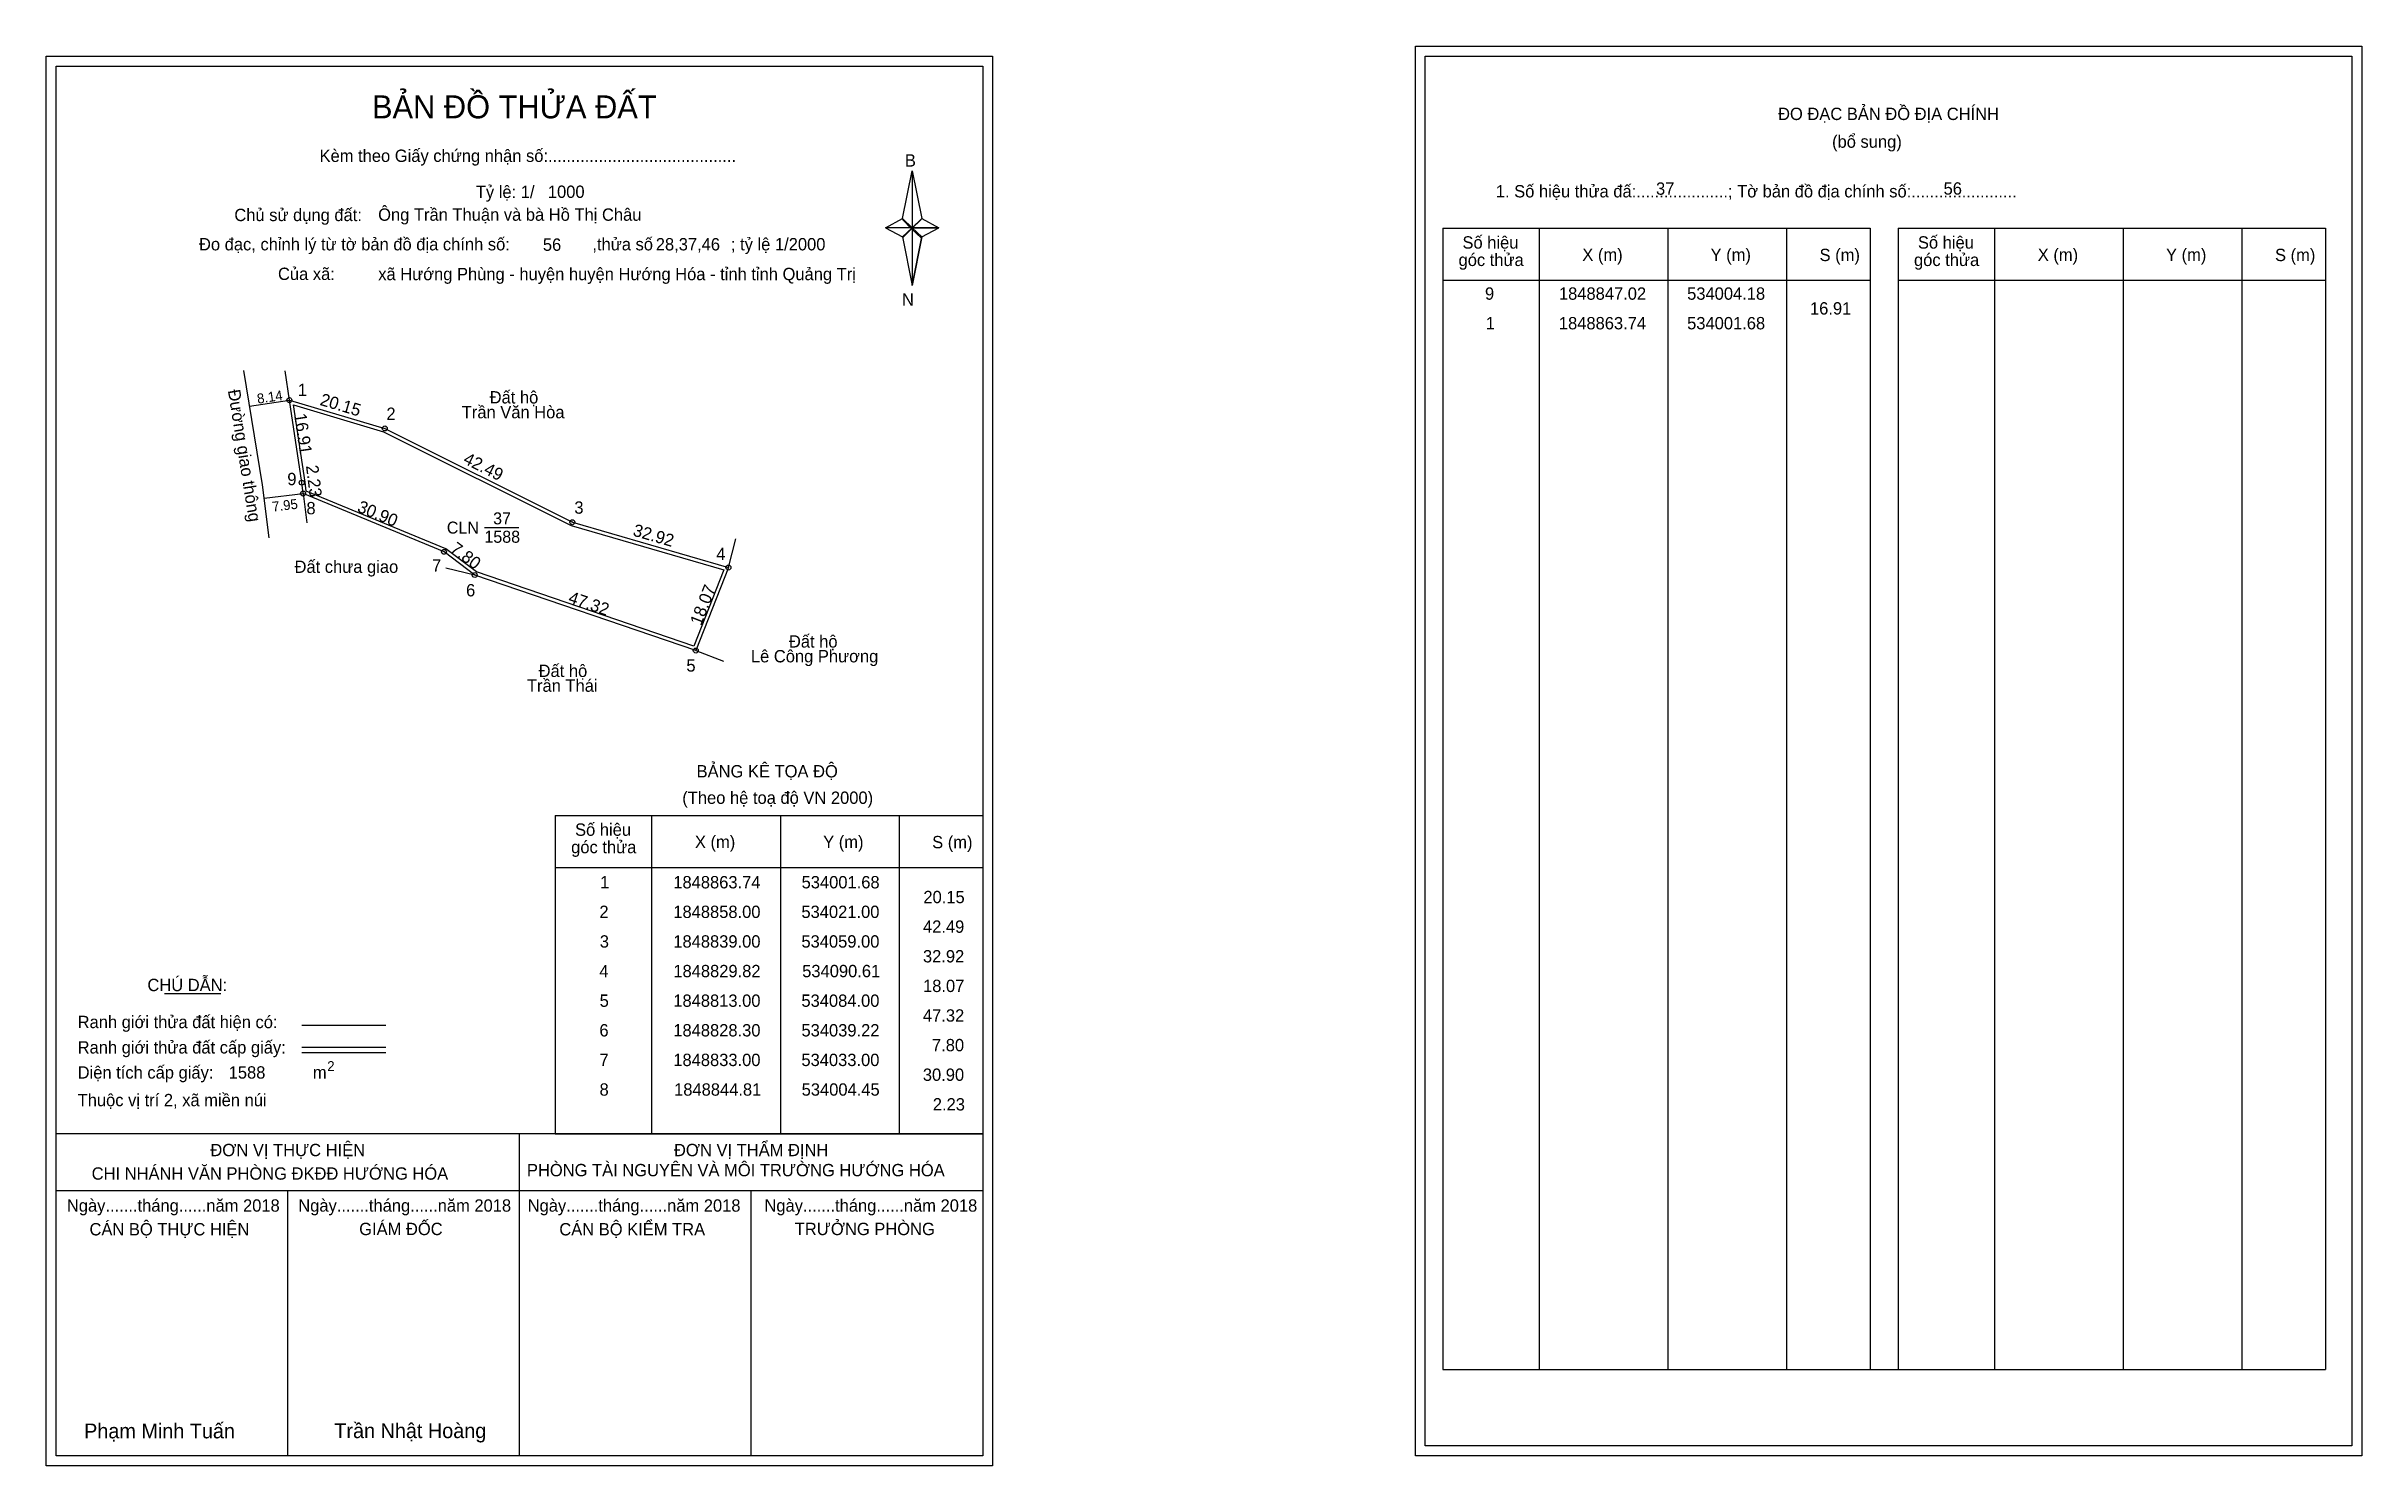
# Model space of a CAD drawing. Extents: x 533952 to 534421, y 1848648 to 1848935.
import ezdxf

# ---------------------------------------------------------------- set-up
doc = ezdxf.new("R2010")
doc.units = 0
for name, color, linetype in [('Level 1', 7, 'Continuous'), ('Level 10', 7, 'Continuous'), ('Level 11', 7, 'Continuous'), ('Level 13', 7, 'Continuous'), ('Level 23', 7, 'Continuous'), ('Level 27', 7, 'Continuous'), ('Level 3', 7, 'Continuous'), ('Level 36', 7, 'Continuous'), ('Level 49', 7, 'Continuous'), ('Level 5', 7, 'Continuous'), ('Level 53', 7, 'Continuous'), ('Level 55', 7, 'Continuous'), ('Level 6', 7, 'Continuous'), ('Level 63', 7, 'Continuous'), ('Level 9', 7, 'Continuous')]:
    doc.layers.add(name, color=color, linetype=linetype)

msp = doc.modelspace()

# ---------------------------------------------------------------- linework, layer by layer
at = {"layer": 'Level 1'}
for p, q in [((533954.44, 1848931.43), (533954.44, 1848931.43)), ((534231.76, 1848933.43), (534231.76, 1848933.43)), ((534125.86, 1848900.55), (534127.83, 1848910.18)), ((534127.83, 1848910.18), (534127.83, 1848898.66)), ((534127.83, 1848910.18), (534129.8, 1848900.55)), ((534122.42, 1848898.66), (534125.86, 1848900.55)), ((534125.86, 1848900.55), (534127.83, 1848898.66)), ((534127.68, 1848898.44), (534125.86, 1848900.33)), ((534127.83, 1848898.66), (534125.86, 1848896.82)), ((534127.68, 1848898.44), (534125.86, 1848896.6)), ((534125.86, 1848896.6), (534127.68, 1848898.44)), ((534129.65, 1848900.33), (534127.68, 1848898.44)), ((534127.68, 1848898.44), (534129.65, 1848900.33)), ((534129.65, 1848896.6), (534127.68, 1848898.44)), ((534129.8, 1848900.55), (534127.83, 1848898.66)), ((534127.83, 1848898.66), (534127.83, 1848886.96)), ((534127.83, 1848898.66), (534133.24, 1848898.66)), ((534127.83, 1848898.66), (534129.8, 1848896.82)), ((534129.8, 1848896.82), (534133.24, 1848898.66)), ((534235.3, 1848898.57), (534321.9, 1848898.57)), ((534254.89, 1848667.31), (534254.89, 1848898.57)), ((534280.96, 1848667.31), (534280.96, 1848898.57)), ((534304.93, 1848898.57), (534304.93, 1848667.31)), ((534321.9, 1848898.57), (534321.9, 1848667.31)), ((534327.55, 1848898.57), (534414.16, 1848898.57)), ((534347.14, 1848667.31), (534347.14, 1848898.57)), ((534373.22, 1848667.31), (534373.22, 1848898.57)), ((534397.19, 1848898.57), (534397.19, 1848667.31)), ((534414.16, 1848898.57), (534414.16, 1848667.31)), ((534125.86, 1848896.82), (534127.83, 1848886.96)), ((534129.8, 1848896.82), (534127.83, 1848886.96)), ((534235.3, 1848888.04), (534321.9, 1848888.04)), ((534327.55, 1848888.04), (534414.16, 1848888.04)), ((534055.54, 1848779.6), (534142.14, 1848779.6)), ((534075.13, 1848715.07), (534075.13, 1848779.6)), ((534101.2, 1848715.07), (534101.2, 1848779.6)), ((534125.17, 1848779.6), (534125.17, 1848715.07)), ((534055.54, 1848769.07), (534142.14, 1848769.07)), ((533976.36, 1848743.49), (533987.76, 1848743.49)), ((534004.22, 1848737.09), (534021.24, 1848737.09)), ((534004.22, 1848732.64), (534021.24, 1848732.64)), ((534004.22, 1848731.54), (534021.24, 1848731.54)), ((534061.27, 1848715.07), (533954.44, 1848715.07)), ((534142.14, 1848715.07), (534037.3, 1848715.07)), ((534048.29, 1848649.85), (534048.29, 1848715.07)), ((534055.54, 1848715.07), (534142.14, 1848715.07)), ((534142.14, 1848703.52), (533954.44, 1848703.52)), ((534001.36, 1848649.85), (534001.36, 1848703.52)), ((534095.21, 1848649.85), (534095.21, 1848703.52)), ((534235.3, 1848667.31), (534414.16, 1848667.31)), ((534142.14, 1848649.85), (534142.14, 1848649.85)), ((534419.46, 1848651.85), (534419.46, 1848651.85))]:
    msp.add_line(p, q, dxfattribs=at)
for points in [[(534125.86, 1848900.55), (534127.83, 1848910.18), (534127.83, 1848898.66)], [(534122.42, 1848898.66), (534125.86, 1848896.82), (534127.83, 1848898.66)], [(534127.83, 1848898.66), (534129.8, 1848900.55), (534133.24, 1848898.66)], [(534127.83, 1848898.66), (534127.83, 1848886.96), (534129.8, 1848896.82)]]:
    msp.add_lwpolyline(points, close=True, dxfattribs=at)
at = {"layer": 'Level 10'}
msp.add_line((534090.61, 1848829.82), (534084, 1848813), dxfattribs=at)
for points in [[(534004.45, 1848844.81), (534004.18, 1848847.02), (534001.68, 1848863.74), (534021, 1848858), (534059, 1848839), (534090.61, 1848829.82), (534084, 1848813), (534039.22, 1848828.3), (534033, 1848833)], [(534005.1, 1848845.3), (534004.87, 1848847.11), (534002.53, 1848862.76), (534020.74, 1848857.35), (534058.74, 1848838.35), (534089.68, 1848829.36), (534083.59, 1848813.88), (534039.55, 1848828.93), (534033.35, 1848833.61)]]:
    msp.add_lwpolyline(points, close=True, dxfattribs=at)
at = {"layer": 'Level 11'}
for centre in [(534001.68, 1848863.74), (534021, 1848858), (534004.18, 1848847.02), (534004.45, 1848844.81), (534004.45, 1848844.81), (534059, 1848839), (534033, 1848833), (534039.22, 1848828.3), (534090.61, 1848829.82), (534084, 1848813)]:
    msp.add_circle(centre, 0.5, dxfattribs=at)
at = {"layer": 'Level 23'}
msp.add_lwpolyline([(533997.61, 1848835.83), (533996.2, 1848846.56), (533992.48, 1848869.71)], dxfattribs=at)
at = {"layer": 'Level 27'}
for p, q in [((534001.68, 1848863.74), (534000.8, 1848869.68)), ((534004.45, 1848844.81), (534005.19, 1848838.86)), ((534090.61, 1848829.82), (534092.11, 1848835.63)), ((534039.22, 1848828.3), (534033.39, 1848829.72)), ((534084, 1848813), (534089.6, 1848810.84))]:
    msp.add_line(p, q, dxfattribs=at)
at = {"layer": 'Level 3'}
for p, q in [((534235.3, 1848898.57), (534235.3, 1848667.31)), ((534327.55, 1848898.57), (534327.55, 1848667.31)), ((534055.54, 1848779.6), (534055.54, 1848715.07))]:
    msp.add_line(p, q, dxfattribs=at)
at = {"layer": 'Level 5'}
for p, q in [((533993.63, 1848862.54), (534001.68, 1848863.74)), ((533996.56, 1848843.85), (534004.45, 1848844.81)), ((533996.56, 1848843.85), (533996.56, 1848843.85)), ((533996.56, 1848843.85), (533996.56, 1848843.85))]:
    msp.add_line(p, q, dxfattribs=at)
at = {"layer": 'Level 63'}
for points in [[(533952.44, 1848933.43), (534144.14, 1848933.43), (534144.14, 1848647.85), (533952.44, 1848647.85)], [(533954.44, 1848931.43), (534142.14, 1848931.43), (534142.14, 1848649.85), (533954.44, 1848649.85)], [(534229.77, 1848935.43), (534421.47, 1848935.43), (534421.47, 1848649.85), (534229.77, 1848649.85)], [(534231.77, 1848933.43), (534419.47, 1848933.43), (534419.47, 1848651.85), (534231.77, 1848651.85)]]:
    msp.add_lwpolyline(points, close=True, dxfattribs=at)
at = {"layer": 'Level 9'}
msp.add_line((534041.18, 1848837.92), (534048.16, 1848837.92), dxfattribs=at)

# ---------------------------------------------------------------- texts
at = {"layer": 'Level 1'}
for s, height, p in [('BẢN ĐỒ THỬA ĐẤT', 4.6657, (534018.41, 1848920.83)), ('ĐO ĐẠC BẢN ĐỒ ĐỊA CHÍNH', 2.5, (534303.24, 1848920.49)), ('(bổ sung)', 2.5, (534314.18, 1848914.87)), ('Kèm theo Giấy chứng nhận số:.........................................', 2.5, (534007.79, 1848912)), ('B', 2.5, (534126.37, 1848911.06)), ('1. Số hiệu thửa đấ:....................; Tờ bản đồ địa chính số:.......................', 2.5, (534246.07, 1848904.81)), ('Chủ sử dụng đất:', 2.5, (533990.53, 1848900.01)), ('Đo đạc, chỉnh lý từ tờ bản đồ địa chính số:                  ,thửa số                 ; tỷ lệ 1/2000', 2.5, (533983.37, 1848894.08)), ('góc thửa', 2.5, (534238.52, 1848890.91)), ('Số hiệu', 2.5, (534239.31, 1848894.44)), ('X (m)', 2.5, (534263.59, 1848891.96)), ('Y (m)', 2.5, (534289.57, 1848891.96)), ('S (m)', 2.5, (534311.65, 1848891.91)), ('góc thửa', 2.5, (534330.78, 1848890.91)), ('Số hiệu', 2.5, (534331.57, 1848894.44)), ('X (m)', 2.5, (534355.85, 1848891.96)), ('Y (m)', 2.5, (534381.83, 1848891.96)), ('S (m)', 2.5, (534403.91, 1848891.91)), ('Của xã:', 2.5, (533999.37, 1848888.08)), ('N', 2.5, (534125.77, 1848882.89)), ('BẢNG KÊ TỌA ĐỘ', 2.5, (534084.17, 1848787.3)), ('(Theo hệ toạ độ VN 2000)', 2.5, (534081.27, 1848781.94)), ('Số hiệu', 2.5, (534059.55, 1848775.47)), ('góc thửa', 2.5, (534058.76, 1848771.94)), ('X (m)', 2.5, (534083.83, 1848772.99)), ('Y (m)', 2.5, (534109.81, 1848772.99)), ('S (m)', 2.5, (534131.89, 1848772.94)), ('CHÚ DẪN:', 2.5, (533972.92, 1848744)), ('Ranh giới thửa đất hiện có:', 2.5, (533958.79, 1848736.5)), ('Ranh giới thửa đất cấp giấy:', 2.5, (533958.79, 1848731.36)), ('2', 2, (534009.34, 1848727.81)), ('Diện tích cấp giấy:', 2.5, (533958.79, 1848726.28)), ('m', 2.5, (534006.44, 1848726.3)), ('Thuộc vị trí 2, xã miền núi', 2.5, (533958.79, 1848720.68)), ('ĐƠN VỊ THỰC HIỆN', 2.5, (533985.67, 1848710.56)), ('ĐƠN VỊ THẨM ĐỊNH', 2.5, (534079.58, 1848710.56)), ('CHI NHÁNH VĂN PHÒNG ĐKĐĐ HƯỚNG HÓA', 2.5, (533961.63, 1848705.8)), ('PHÒNG TÀI NGUYÊN VÀ MÔI TRƯỜNG HƯỚNG HÓA', 2.5, (534049.8, 1848706.49)), ('Ngày.......tháng......năm 2018', 2.5, (533956.61, 1848699.32)), ('Ngày.......tháng......năm 2018', 2.5, (534003.48, 1848699.32)), ('Ngày.......tháng......năm 2018', 2.5, (534049.95, 1848699.32)), ('Ngày.......tháng......năm 2018', 2.5, (534097.91, 1848699.32)), ('CÁN BỘ THỰC HIỆN', 2.5, (533961.19, 1848694.51)), ('GIÁM ĐỐC', 2.5, (534015.82, 1848694.57)), ('CÁN BỘ KIỂM TRA', 2.5, (534056.36, 1848694.51)), ('TRƯỞNG PHÒNG', 2.5, (534104.05, 1848694.57)), ('Phạm Minh Tuấn', 3, (533960.1, 1848653.39)), ('Trần Nhật Hoàng', 3, (534010.79, 1848653.44))]:
    msp.add_text(s, height=height, dxfattribs=at).set_placement(p)
at = {"layer": 'Level 11'}
msp.add_text('Tỷ lệ: 1/', height=2.5, dxfattribs=at).set_placement((534039.45, 1848904.69))
at = {"layer": 'Level 13'}
for s, p in [('CLN', (534033.57, 1848836.7)), ('1588', (534041.18, 1848834.84)), ('37', (534042.95, 1848838.57))]:
    msp.add_text(s, height=2.43, dxfattribs=at).set_placement(p)
at = {"layer": 'Level 36'}
for s, p in [('Đất hộ', (534042.25, 1848863.06)), ('Trần Văn Hòa', (534036.6, 1848860.06)), ('Đất chưa giao', (534002.72, 1848828.74)), ('Đất hộ', (534102.87, 1848813.61)), ('Đất hộ', (534052.17, 1848807.65)), ('Lê Công Phương', (534095.17, 1848810.61)), ('Trần Thái', (534049.8, 1848804.65))]:
    msp.add_text(s, height=2.5, dxfattribs=at).set_placement(p)
at = {"layer": 'Level 49'}
for s, rotation, p in [('16.91', 278.504, (534002.61, 1848860.89)), ('20.15', 343.4532, (534007.7, 1848862.79)), ('42.49', 333.4349, (534036.71, 1848851.04)), ('2.23', 276.9654, (534005.03, 1848850.43)), ('30.90', 337.5271, (534015.25, 1848841.21)), ('32.92', 343.8059, (534071.11, 1848836.32)), ('7.80', 322.9243, (534034.07, 1848833.2)), ('47.32', 341.1362, (534058.01, 1848822.73)), ('18.07', 68.5459, (534085.07, 1848817.91))]:
    msp.add_text(s, height=2.5, rotation=rotation, dxfattribs=at).set_placement(p)
at = {"layer": 'Level 5'}
for s, height, rotation, p in [('Đường giao thông', 2.5, 279.1289, (533989.21, 1848865.7)), ('8.14', 2, 8.504, (533995.28, 1848863.01)), ('7.95', 2, 6.9654, (533998.32, 1848841.13))]:
    msp.add_text(s, height=height, rotation=rotation, dxfattribs=at).set_placement(p)
at = {"layer": 'Level 53'}
for s, p in [('9', (534243.87, 1848884.08)), ('1848847.02', (534258.85, 1848884.08)), ('534004.18', (534284.82, 1848884.08)), ('1', (534244.02, 1848878.08)), ('1848863.74', (534258.84, 1848878.08)), ('534001.68', (534284.82, 1848878.08)), ('16.91', (534309.71, 1848881.08)), ('1', (534064.63, 1848764.82)), ('1848863.74', (534079.45, 1848764.82)), ('534001.68', (534105.44, 1848764.82)), ('20.15', (534130.11, 1848761.82)), ('2', (534064.48, 1848758.82)), ('1848858.00', (534079.45, 1848758.82)), ('534021.00', (534105.4, 1848758.82)), ('42.49', (534130.03, 1848755.82)), ('3', (534064.56, 1848752.82)), ('1848839.00', (534079.45, 1848752.82)), ('534059.00', (534105.4, 1848752.82)), ('4', (534064.47, 1848746.82)), ('1848829.82', (534079.46, 1848746.82)), ('534090.61', (534105.56, 1848746.82)), ('32.92', (534130.02, 1848749.82)), ('5', (534064.53, 1848740.82)), ('1848813.00', (534079.45, 1848740.82)), ('534084.00', (534105.4, 1848740.82)), ('18.07', (534130.04, 1848743.82)), ('47.32', (534130.02, 1848737.82)), ('6', (534064.48, 1848734.82)), ('1848828.30', (534079.45, 1848734.82)), ('534039.22', (534105.41, 1848734.82)), ('7.80', (534131.85, 1848731.82)), ('7', (534064.49, 1848728.82)), ('1848833.00', (534079.45, 1848728.82)), ('534033.00', (534105.4, 1848728.82)), ('8', (534064.51, 1848722.82)), ('1848844.81', (534079.61, 1848722.82)), ('534004.45', (534105.45, 1848722.82)), ('30.90', (534130, 1848725.82)), ('2.23', (534132.02, 1848719.82))]:
    msp.add_text(s, height=2.5, dxfattribs=at).set_placement(p)
at = {"layer": 'Level 55'}
for s, height, p in [('1', 0.4, (534001.57, 1848863.74)), ('28', 0.11, (534001.6, 1848863.63)), ('28', 0.11, (534001.6, 1848863.63)), ('0', 0.11, (534001.64, 1848863.63)), ('0', 0.11, (534001.64, 1848863.63)), ('2', 0.4, (534020.86, 1848858)), ('28', 0.11, (534020.92, 1848857.89)), ('28', 0.11, (534020.92, 1848857.89)), ('9', 0.4, (534004.04, 1848847.02)), ('0', 0.11, (534004.14, 1848846.91)), ('0', 0.11, (534004.14, 1848846.91)), ('8', 0.4, (534004.32, 1848844.81)), ('0', 0.11, (534004.41, 1848844.7)), ('0', 0.11, (534004.41, 1848844.7)), ('0', 0.11, (534004.41, 1848844.7)), ('3', 0.4, (534058.88, 1848839)), ('28', 0.11, (534058.92, 1848838.89)), ('28', 0.11, (534058.92, 1848838.89)), ('7', 0.4, (534032.87, 1848833)), ('0', 0.11, (534032.96, 1848832.89)), ('6', 0.4, (534039.08, 1848828.3)), ('46', 0.11, (534039.14, 1848828.19)), ('0', 0.11, (534039.18, 1848828.19)), ('4', 0.4, (534090.47, 1848829.82)), ('28', 0.11, (534090.53, 1848829.71)), ('38', 0.11, (534090.53, 1848829.71)), ('28', 0.11, (534090.53, 1848829.71)), ('5', 0.4, (534083.87, 1848813)), ('38', 0.11, (534083.92, 1848812.89)), ('46', 0.11, (534083.92, 1848812.89))]:
    msp.add_text(s, height=height, dxfattribs=at).set_placement(p)
at = {"layer": 'Level 6'}
for s, p in [('37', (534278.52, 1848905.35)), ('56', (534336.77, 1848905.37)), ('Ông Trần Thuận và bà Hồ Thị Châu', (534019.66, 1848900.08)), ('1000', (534054.04, 1848904.71)), ('56', (534053.03, 1848893.99)), ('28,37,46', (534075.9, 1848894.07)), ('xã Hướng Phùng - huyện huyện Hướng Hóa - tỉnh tỉnh Quảng Trị', (534019.68, 1848888.04)), ('1588', (533989.38, 1848726.28))]:
    msp.add_text(s, height=2.5, dxfattribs=at).set_placement(p)
at = {"layer": 'Level 9'}
for s, p in [('1', (534003.4, 1848864.59)), ('2', (534021.33, 1848859.73)), ('9', (534001.26, 1848846.5)), ('8', (534005.13, 1848840.61)), ('3', (534059.4, 1848840.73)), ('4', (534088.17, 1848831.35)), ('7', (534030.57, 1848828.97)), ('6', (534037.47, 1848823.98)), ('5', (534082.1, 1848808.74))]:
    msp.add_text(s, height=2.5, dxfattribs=at).set_placement(p)

doc.saveas('drawing.dxf')
